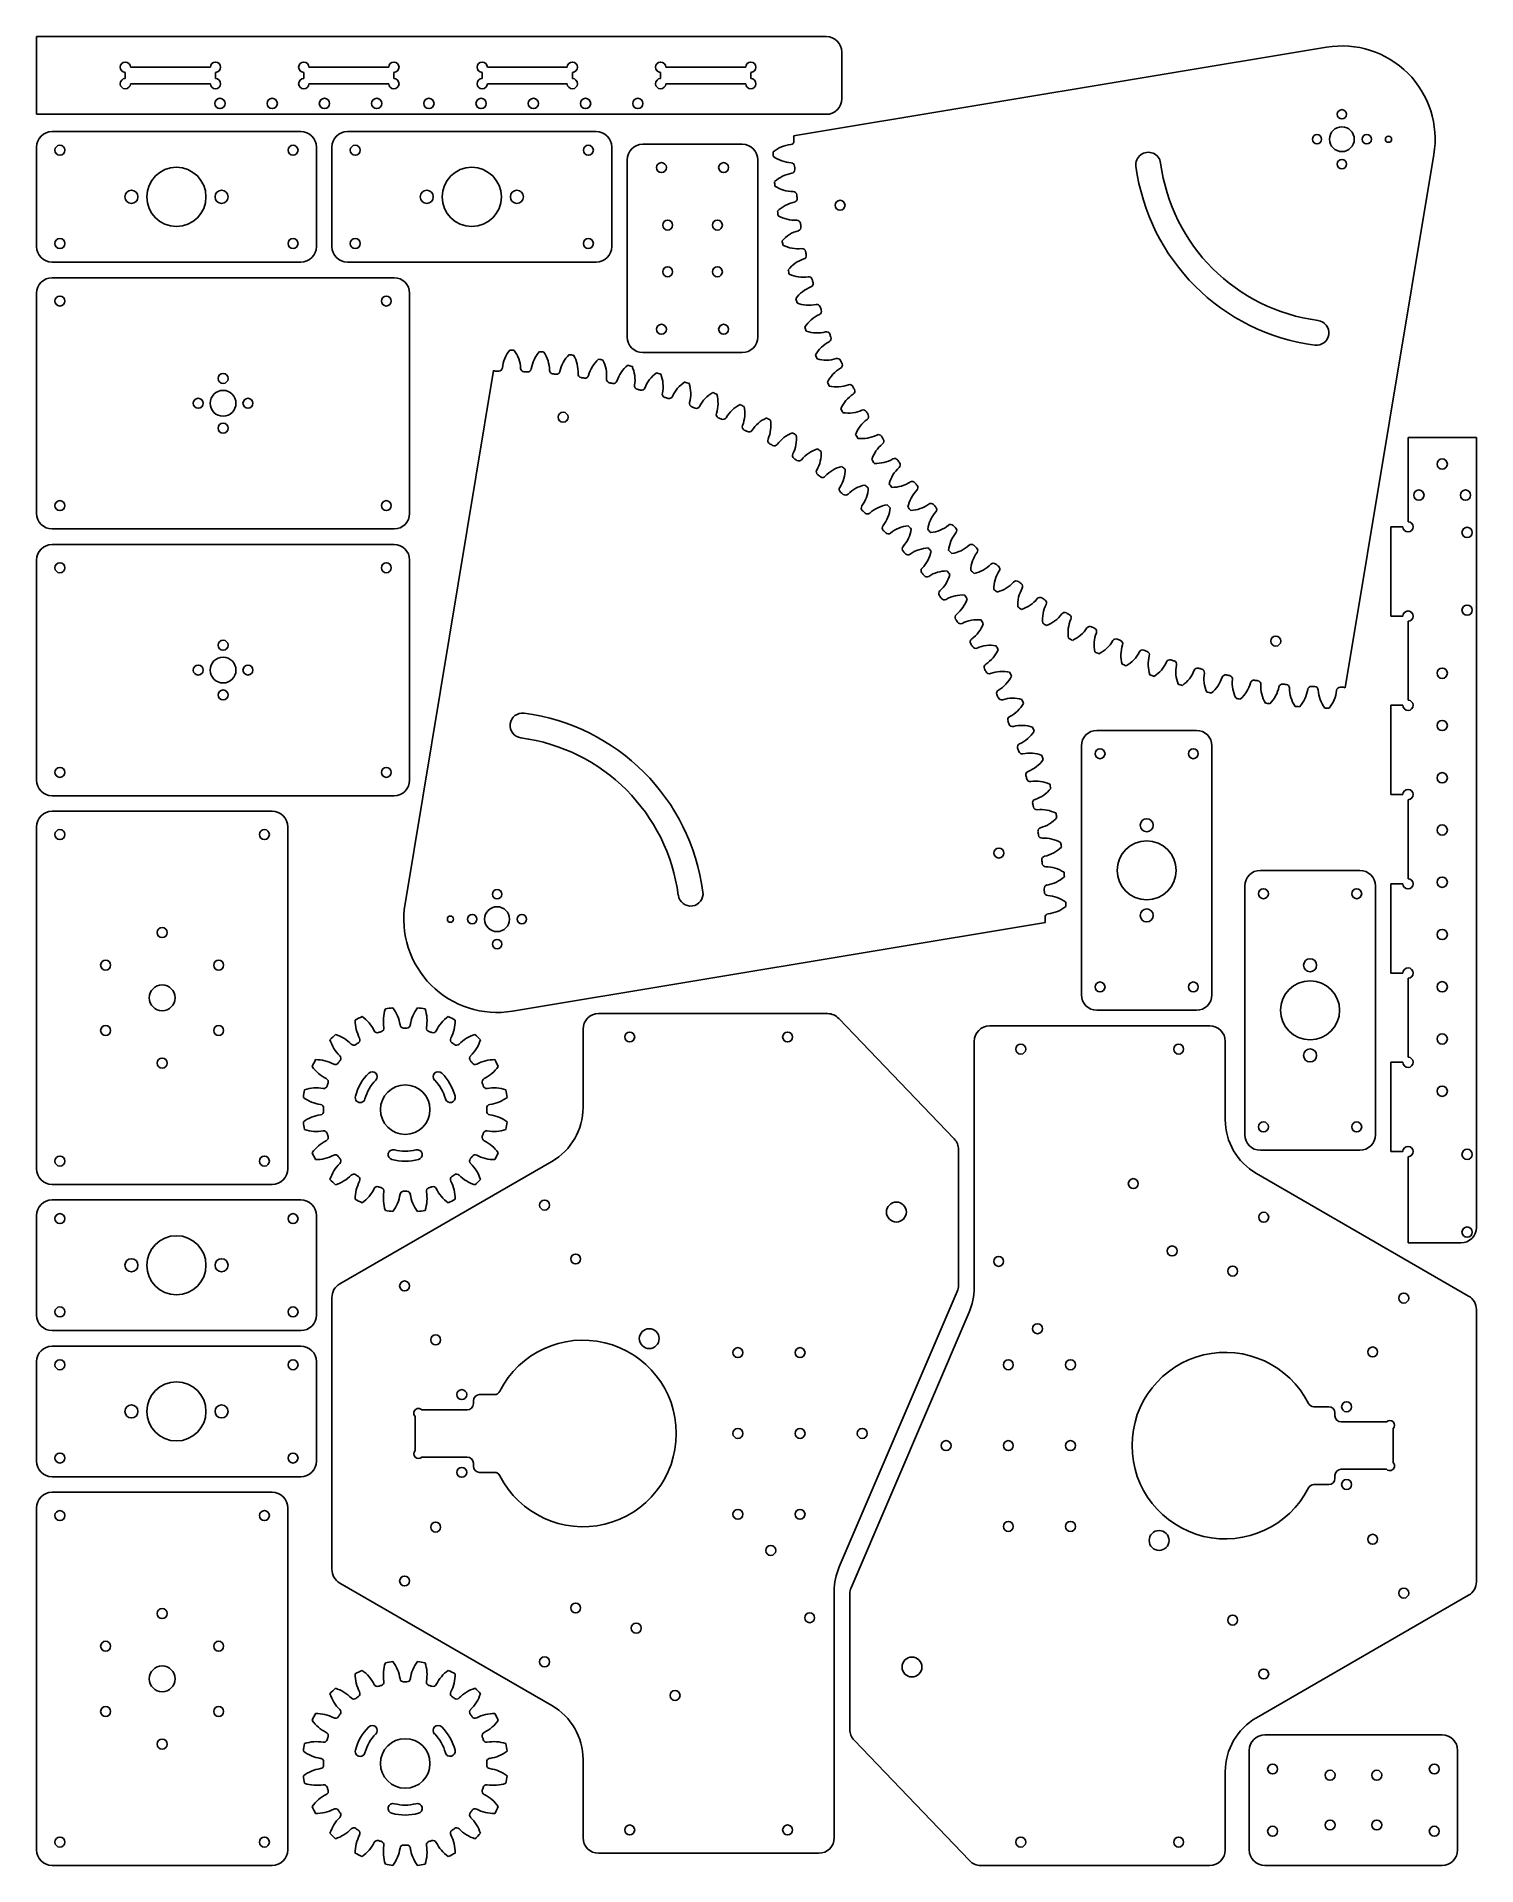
# Model space of a CAD drawing. Header units: millimetres. Extents: x 5 to 468, y 5 to 593.
import ezdxf

# ---------------------------------------------------------------- set-up
doc = ezdxf.new("R2010")
doc.units = ezdxf.units.MM

msp = doc.modelspace()

# ---------------------------------------------------------------- linework, layer by layer
at = {"color": 7}
for p, q in [((259, 593.12), (5, 593.12)), ((5, 593.12), (5, 568.12)), ((419.95, 589.71), (248.49, 561.22)), ((264, 573.12), (264, 588.12)), ((60.9, 583.27), (35.2, 583.27)), ((118.3, 583.27), (92.6, 583.27)), ((175.7, 583.27), (150, 583.27)), ((233.1, 583.27), (207.4, 583.27)), ((33.55, 581.62), (33.55, 579.62)), ((35.2, 577.97), (60.9, 577.97)), ((62.55, 579.62), (62.55, 581.62)), ((90.95, 581.62), (90.95, 579.62)), ((92.6, 577.97), (118.3, 577.97)), ((119.95, 579.62), (119.95, 581.62)), ((148.35, 581.62), (148.35, 579.62)), ((150, 577.97), (175.7, 577.97)), ((177.35, 579.62), (177.35, 581.62)), ((205.75, 581.62), (205.75, 579.62)), ((207.4, 577.97), (233.1, 577.97)), ((234.75, 579.62), (234.75, 581.62)), ((5, 568.12), (259, 568.12)), ((90, 562.58), (10, 562.58)), ((185, 562.58), (105, 562.58)), ((5, 557.58), (5, 525.58)), ((95, 525.58), (95, 557.58)), ((100, 557.58), (100, 525.58)), ((190, 525.58), (190, 557.58)), ((195, 553.49), (195, 496.49)), ((232, 558.49), (200, 558.49)), ((237, 496.49), (237, 553.49)), ((425.97, 383.74), (454.46, 555.2)), ((10, 520.58), (90, 520.58)), ((105, 520.58), (185, 520.58)), ((120, 515.58), (10, 515.58)), ((5, 510.58), (5, 439.79)), ((125, 439.79), (125, 510.58)), ((200, 491.49), (232, 491.49)), ((152.03, 485.69), (123.54, 314.22)), ((468.15, 464.17), (446.15, 464.17)), ((446.15, 464.17), (446.15, 437.12)), ((468.15, 210.17), (468.15, 464.17)), ((444.5, 435.47), (440.65, 435.47)), ((440.65, 435.47), (440.65, 406.77)), ((10, 434.79), (120, 434.79)), ((120, 429.79), (10, 429.79)), ((5, 424.79), (5, 354)), ((125, 354), (125, 424.79)), ((440.65, 406.77), (444.5, 406.77)), ((446.15, 405.12), (446.15, 379.72)), ((444.5, 378.07), (440.65, 378.07)), ((440.65, 378.07), (440.65, 349.37)), ((341.09, 365), (341.09, 285)), ((378.09, 370), (346.09, 370)), ((383.09, 285), (383.09, 365)), ((10, 349), (120, 349)), ((440.65, 349.37), (444.5, 349.37)), ((446.15, 347.72), (446.15, 322.32)), ((80.79, 344), (10, 344)), ((5, 339), (5, 229)), ((85.79, 229), (85.79, 339)), ((430.65, 324.99), (398.65, 324.99)), ((393.65, 319.99), (393.65, 239.99)), ((435.65, 239.99), (435.65, 319.99)), ((444.5, 320.67), (440.65, 320.67)), ((440.65, 320.67), (440.65, 291.97)), ((158.05, 279.71), (329.51, 308.2)), ((440.65, 291.97), (444.5, 291.97)), ((446.15, 290.32), (446.15, 264.92)), ((259.44, 278.91), (185.79, 278.91)), ((300.19, 238.64), (263.05, 277.37)), ((346.09, 280), (378.09, 280)), ((180.79, 273.91), (180.79, 248.74)), ((382.37, 275), (311.58, 275)), ((306.58, 270), (306.58, 190.75)), ((387.37, 244.83), (387.37, 270)), ((444.5, 263.27), (440.65, 263.27)), ((440.65, 263.27), (440.65, 234.57)), ((170.79, 231.42), (102.5, 191.99)), ((301.58, 191.58), (301.58, 235.18)), ((398.65, 234.99), (430.65, 234.99)), ((440.65, 234.57), (444.5, 234.57)), ((446.15, 232.92), (446.15, 205.17)), ((10, 224), (80.79, 224)), ((465.65, 188.09), (397.37, 227.51)), ((90, 219), (10, 219)), ((5, 214), (5, 182)), ((95, 182), (95, 214)), ((446.15, 205.17), (463.15, 205.17)), ((263.2, 101.04), (301.17, 189.61)), ((100, 187.66), (100, 100.15)), ((304.96, 182.87), (266.98, 94.3)), ((468.15, 96.24), (468.15, 183.76)), ((10, 177), (90, 177)), ((90, 172), (10, 172)), ((5, 167), (5, 135)), ((95, 135), (95, 167)), ((145.52, 154.41), (145.52, 153.51)), ((152.26, 156.41), (147.52, 156.41)), ((126.77, 149.38), (126.77, 138.43)), ((143.52, 151.51), (128.89, 151.51)), ((420.64, 152.5), (415.89, 152.5)), ((422.64, 149.6), (422.64, 150.5)), ((439.27, 147.6), (424.64, 147.6)), ((441.39, 134.52), (441.39, 145.48)), ((128.89, 136.31), (143.52, 136.31)), ((10, 130), (90, 130)), ((145.52, 134.31), (145.52, 133.41)), ((147.52, 131.41), (152.26, 131.41)), ((422.64, 129.5), (422.64, 130.4)), ((424.64, 132.4), (439.27, 132.4)), ((80.79, 125), (10, 125)), ((415.89, 127.5), (420.64, 127.5)), ((5, 120), (5, 10)), ((85.79, 10), (85.79, 120)), ((102.5, 95.82), (170.79, 56.39)), ((261.58, 13.91), (261.58, 93.16)), ((266.58, 92.33), (266.58, 48.72)), ((397.37, 52.49), (465.65, 91.91)), ((267.97, 45.26), (305.1, 6.54)), ((395.1, 42), (395.1, 10)), ((457.1, 47), (400.1, 47)), ((462.1, 10), (462.1, 42)), ((180.79, 39.07), (180.79, 13.91)), ((387.37, 10), (387.37, 35.17)), ((185.79, 8.91), (256.58, 8.91)), ((10, 5), (80.79, 5)), ((308.71, 5), (382.37, 5)), ((400.1, 5), (457.1, 5))]:
    msp.add_line(p, q, dxfattribs=at)
for centre, radius in [((64, 571.62), 1.65), ((80.8, 571.62), 1.65), ((97.6, 571.62), 1.65), ((114.4, 571.62), 1.65), ((131.2, 571.62), 1.65), ((148, 571.62), 1.65), ((164.8, 571.62), 1.65), ((181.6, 571.62), 1.65), ((198.4, 571.62), 1.65), ((424.87, 568.12), 1.5), ((416.87, 560.12), 1.5), ((424.87, 560.12), 4), ((432.87, 560.12), 1.5), ((439.87, 560.12), 1), ((12.5, 556.58), 1.6), ((87.5, 556.58), 1.6), ((107.5, 556.58), 1.6), ((182.5, 556.58), 1.6), ((424.87, 552.12), 1.5), ((50, 541.58), 9.5), ((145, 541.58), 9.5), ((206, 550.99), 1.6), ((226, 550.99), 1.6), ((35.5, 541.58), 2.1), ((64.5, 541.58), 2.1), ((130.5, 541.58), 2.1), ((159.5, 541.58), 2.1), ((263.46, 538.87), 1.6), ((208, 532.49), 1.6), ((224, 532.49), 1.6), ((12.5, 526.58), 1.6), ((87.5, 526.58), 1.6), ((107.5, 526.58), 1.6), ((182.5, 526.58), 1.6), ((208, 517.49), 1.6), ((224, 517.49), 1.6), ((12.5, 508.08), 1.6), ((117.5, 508.08), 1.6), ((206, 498.99), 1.6), ((226, 498.99), 1.6), ((65, 483.19), 1.6), ((57, 475.19), 1.6), ((65, 475.19), 4.15), ((73, 475.19), 1.6), ((174.38, 470.72), 1.6), ((65, 467.19), 1.6), ((457.15, 455.67), 1.65), ((449.65, 445.67), 1.65), ((464.65, 445.67), 1.65), ((12.5, 442.29), 1.6), ((117.5, 442.29), 1.6), ((465.15, 433.67), 1.65), ((12.5, 422.29), 1.6), ((117.5, 422.29), 1.6), ((465.15, 408.67), 1.65), ((403.62, 398.71), 1.6), ((65, 397.4), 1.6), ((57, 389.4), 1.6), ((65, 389.4), 4.15), ((73, 389.4), 1.6), ((457.15, 388.37), 1.65), ((65, 381.4), 1.6), ((457.15, 371.57), 1.65), ((347.09, 362.5), 1.6), ((377.09, 362.5), 1.6), ((12.5, 356.5), 1.6), ((117.5, 356.5), 1.6), ((457.15, 354.77), 1.65), ((362.09, 339.5), 2.1), ((12.5, 336.5), 1.6), ((78.29, 336.5), 1.6), ((457.15, 337.97), 1.65), ((314.54, 330.56), 1.6), ((362.09, 325), 9.5), ((153.13, 317.3), 1.5), ((399.65, 317.49), 1.6), ((429.65, 317.49), 1.6), ((457.15, 321.17), 1.65), ((153.13, 309.3), 4), ((362.09, 310.5), 2.1), ((45.4, 305), 1.6), ((138.13, 309.3), 1), ((145.13, 309.3), 1.5), ((161.13, 309.3), 1.5), ((457.15, 304.37), 1.65), ((153.13, 301.3), 1.5), ((27.21, 294.5), 1.6), ((63.58, 294.5), 1.6), ((414.65, 294.49), 2.1), ((347.09, 287.5), 1.6), ((377.09, 287.5), 1.6), ((414.65, 279.99), 9.5), ((457.15, 287.57), 1.65), ((45.4, 284), 4.15), ((27.21, 273.5), 1.6), ((63.58, 273.5), 1.6), ((195.79, 271.41), 1.6), ((246.58, 271.41), 1.6), ((457.15, 270.77), 1.65), ((321.58, 267.5), 1.6), ((372.37, 267.5), 1.6), ((414.65, 265.49), 2.1), ((45.4, 263), 1.6), ((123.58, 248.04), 7.97), ((457.15, 253.97), 1.65), ((399.65, 242.49), 1.6), ((429.65, 242.49), 1.6), ((465.15, 233.67), 1.65), ((12.5, 231.5), 1.6), ((78.29, 231.5), 1.6), ((357.78, 224.25), 1.6), ((168.41, 217.34), 1.6), ((281.58, 215.11), 3.2), ((12.5, 213), 1.6), ((87.5, 213), 1.6), ((399.74, 213.44), 1.6), ((50, 198), 9.5), ((465.15, 208.67), 1.65), ((35.5, 198), 2.1), ((64.5, 198), 2.1), ((178.41, 200.02), 1.6), ((314.47, 199.25), 1.6), ((370.28, 202.6), 1.6), ((389.74, 196.12), 1.6), ((123.38, 191.34), 1.6), ((444.78, 187.44), 1.6), ((12.5, 183), 1.6), ((87.5, 183), 1.6), ((202.08, 174.41), 3.2), ((326.97, 177.6), 1.6), ((133.38, 174.02), 1.6), ((230.58, 169.91), 1.6), ((250.58, 169.91), 1.6), ((434.78, 170.12), 1.6), ((12.5, 166), 1.6), ((87.5, 166), 1.6), ((317.58, 166), 1.6), ((337.58, 166), 1.6), ((50, 151), 9.5), ((35.5, 151), 2.1), ((64.5, 151), 2.1), ((141.77, 156.41), 1.6), ((426.39, 152.5), 1.6), ((230.58, 143.91), 1.6), ((250.58, 143.91), 1.6), ((270.58, 143.91), 1.6), ((297.58, 140), 1.6), ((317.58, 140), 1.6), ((337.58, 140), 1.6), ((12.5, 136), 1.6), ((87.5, 136), 1.6), ((141.77, 131.41), 1.6), ((426.39, 127.5), 1.6), ((12.5, 117.5), 1.6), ((78.29, 117.5), 1.6), ((230.58, 117.91), 1.6), ((250.58, 117.91), 1.6), ((133.38, 113.79), 1.6), ((317.58, 114), 1.6), ((337.58, 114), 1.6), ((366.08, 109.5), 3.2), ((241.18, 106.3), 1.6), ((434.78, 109.88), 1.6), ((123.38, 96.47), 1.6), ((444.78, 92.56), 1.6), ((178.41, 87.79), 1.6), ((45.4, 86), 1.6), ((197.88, 81.3), 1.6), ((253.68, 84.65), 1.6), ((389.74, 83.88), 1.6), ((27.21, 75.5), 1.6), ((63.58, 75.5), 1.6), ((168.41, 70.47), 1.6), ((286.58, 68.8), 3.2), ((45.4, 65), 4.15), ((399.74, 66.56), 1.6), ((210.38, 59.65), 1.6), ((27.21, 54.5), 1.6), ((63.58, 54.5), 1.6), ((45.4, 44), 1.6), ((123.58, 37.79), 7.97), ((402.6, 36), 1.6), ((421.1, 34), 1.6), ((436.1, 34), 1.6), ((454.6, 36), 1.6), ((195.79, 16.41), 1.6), ((246.58, 16.41), 1.6), ((421.1, 18), 1.6), ((436.1, 18), 1.6), ((12.5, 12.5), 1.6), ((78.29, 12.5), 1.6), ((321.58, 12.5), 1.6), ((372.37, 12.5), 1.6), ((402.6, 16), 1.6), ((454.6, 16), 1.6)]:
    msp.add_circle(centre, radius, dxfattribs=at)
for centre, radius, start, end in [((259, 588.12), 5, 0, 90), ((424.87, 560.12), 30, 350.56466, 99.43534), ((33.55, 583.27), 1.65, 360, 270), ((62.55, 583.27), 1.65, 270, 180), ((90.95, 583.27), 1.65, 360, 270), ((119.95, 583.27), 1.65, 270, 180), ((148.35, 583.27), 1.65, 360, 270), ((177.35, 583.27), 1.65, 270, 180), ((205.75, 583.27), 1.65, 360, 270), ((234.75, 583.27), 1.65, 270, 180), ((33.55, 577.97), 1.65, 90, 0), ((62.55, 577.97), 1.65, 180, 90), ((90.95, 577.97), 1.65, 90, 0), ((119.95, 577.97), 1.65, 180, 90), ((148.35, 577.97), 1.65, 90, 0), ((177.35, 577.97), 1.65, 180, 90), ((205.75, 577.97), 1.65, 90, 0), ((234.75, 577.97), 1.65, 180, 90), ((259, 573.12), 5, 270, 0), ((10, 557.58), 5, 90, 180), ((90, 557.58), 5, 0, 90), ((105, 557.58), 5, 90, 180), ((185, 557.58), 5, 0, 90), ((247.48, 559.55), 1.14, 276.03555, 0.18392), ((247.48, 560.69), 1.14, 359.81608, 27.74262), ((424.87, 560.12), 176.25, 179.81608, 180.18392), ((200, 553.49), 5, 90, 180), ((232, 553.49), 5, 0, 90), ((248.73, 547.76), 10.72, 96.03555, 129.4655), ((424.87, 560.12), 183, 181.27976, 181.72024), ((248.32, 563.24), 10.72, 233.5345, 266.96445), ((362.6, 551.92), 4, 7.49999, 187.50001), ((249.61, 538.56), 10.72, 99.03555, 132.4655), ((247.69, 551.4), 1.14, 2.81608, 86.96445), ((247.75, 550.27), 1.14, 279.03555, 3.18392), ((424.87, 560.12), 176.25, 182.81608, 183.18392), ((424.87, 560.12), 66.8, 187.5, 262.5), ((424.87, 560.12), 58.8, 187.5, 262.5), ((424.87, 560.12), 183, 184.27976, 184.72024), ((248.4, 554), 10.72, 236.5345, 269.96445), ((248.39, 542.14), 1.14, 5.81608, 89.96445), ((248.51, 541.01), 1.14, 282.03555, 6.18392), ((424.87, 560.12), 176.25, 185.81608, 186.18392), ((250.98, 529.41), 10.72, 102.03555, 135.4655), ((424.87, 560.12), 183, 187.27976, 187.72024), ((248.96, 544.77), 10.72, 239.5345, 272.96445), ((252.83, 520.35), 10.72, 105.03555, 138.4655), ((249.57, 532.93), 1.14, 8.81608, 92.96445), ((249.75, 531.81), 1.14, 285.03555, 9.18392), ((424.87, 560.12), 176.25, 188.81608, 189.18392), ((10, 525.58), 5, 180, 270), ((90, 525.58), 5, 270, 0), ((105, 525.58), 5, 180, 270), ((185, 525.58), 5, 270, 0), ((424.87, 560.12), 183, 190.27976, 190.72024), ((250, 535.59), 10.72, 242.5345, 275.96445), ((251.24, 523.79), 1.14, 11.81608, 95.96445), ((424.87, 560.12), 176.25, 191.81608, 192.18392), ((255.14, 511.41), 10.72, 108.03555, 141.4655), ((424.87, 560.12), 183, 193.27976, 193.72024), ((251.47, 522.68), 1.14, 288.03555, 12.18392), ((10, 510.58), 5, 90, 180), ((120, 510.58), 5, 0, 90), ((251.53, 526.47), 10.72, 245.5345, 278.96445), ((257.93, 502.59), 10.72, 111.03555, 144.4655), ((253.38, 514.76), 1.14, 14.81608, 98.96445), ((253.67, 513.66), 1.14, 291.03555, 15.18392), ((424.87, 560.12), 176.25, 194.81608, 195.18392), ((424.87, 560.12), 183, 196.27976, 196.72024), ((253.53, 517.44), 10.72, 248.5345, 281.96445), ((255.99, 505.84), 1.14, 17.81608, 101.96445), ((424.87, 560.12), 176.25, 197.81608, 198.18392), ((261.17, 493.93), 10.72, 114.03555, 147.4655), ((256.34, 504.76), 1.14, 294.03555, 18.18392), ((416.67, 497.85), 4, 262.5, 82.5), ((200, 496.49), 5, 180, 270), ((232, 496.49), 5, 270, 0), ((424.87, 560.12), 183, 199.27976, 199.72024), ((256, 508.53), 10.72, 251.5345, 284.96445), ((264.85, 485.45), 10.72, 117.03555, 150.4655), ((259.06, 497.08), 1.14, 20.81608, 104.96445), ((259.47, 496.02), 1.14, 297.03555, 21.18392), ((424.87, 560.12), 176.25, 200.81608, 201.18392), ((165.49, 485.45), 10.72, 140.5345, 173.96445), ((153.13, 309.3), 183, 88.27976, 88.72024), ((150.01, 485.85), 10.72, 3.03555, 36.4655), ((174.7, 484.56), 10.72, 137.5345, 170.96445), ((153.13, 309.3), 183, 85.27976, 85.72024), ((159.25, 485.77), 10.72, 0.03555, 33.4655), ((183.84, 483.19), 10.72, 134.5345, 167.96445), ((153.13, 309.3), 183, 82.27976, 82.72024), ((168.48, 485.21), 10.72, 357.03555, 30.4655), ((192.9, 481.34), 10.72, 131.5345, 164.96445), ((153.13, 309.3), 183, 79.27976, 79.72024), ((177.66, 484.17), 10.72, 354.03555, 27.4655), ((424.87, 560.12), 183, 202.27976, 202.72024), ((258.93, 499.77), 10.72, 254.5345, 287.96445), ((262.58, 488.49), 1.14, 23.81608, 107.96445), ((424.87, 560.12), 176.25, 203.81608, 204.18392), ((152.56, 486.69), 1.14, 242.25738, 270.18392), ((153.13, 309.3), 176.25, 89.81608, 90.18392), ((153.7, 486.69), 1.14, 269.81608, 353.96445), ((161.85, 486.48), 1.14, 183.03555, 267.18392), ((153.13, 309.3), 176.25, 86.81608, 87.18392), ((162.99, 486.42), 1.14, 266.81608, 350.96445), ((171.11, 485.78), 1.14, 180.03555, 264.18392), ((153.13, 309.3), 176.25, 83.81608, 84.18392), ((172.24, 485.66), 1.14, 263.81608, 347.96445), ((180.32, 484.6), 1.14, 177.03555, 261.18392), ((153.13, 309.3), 176.25, 80.81608, 81.18392), ((181.45, 484.42), 1.14, 260.81608, 344.96445), ((189.46, 482.94), 1.14, 174.03555, 258.18392), ((190.57, 482.7), 1.14, 257.81608, 341.96445), ((201.85, 479.03), 10.72, 128.5345, 161.96445), ((153.13, 309.3), 183, 76.27976, 76.72024), ((186.78, 482.64), 10.72, 351.03555, 24.4655), ((210.66, 476.25), 10.72, 125.5345, 158.96445), ((153.13, 309.3), 183, 73.27976, 73.72024), ((195.81, 480.65), 10.72, 348.03555, 21.4655), ((268.98, 477.18), 10.72, 120.03555, 153.4655), ((263.05, 487.45), 1.14, 300.03555, 24.18392), ((153.13, 309.3), 176.25, 77.81608, 78.18392), ((198.5, 480.8), 1.14, 171.03555, 255.18392), ((153.13, 309.3), 176.25, 74.81608, 75.18392), ((199.6, 480.5), 1.14, 254.81608, 338.96445), ((207.41, 478.19), 1.14, 168.03555, 252.18392), ((153.13, 309.3), 176.25, 71.81608, 72.18392), ((208.49, 477.84), 1.14, 251.81608, 335.96445), ((219.32, 473.01), 10.72, 122.5345, 155.96445), ((153.13, 309.3), 183, 70.27976, 70.72024), ((204.72, 478.18), 10.72, 345.03555, 18.4655), ((227.8, 469.32), 10.72, 119.5345, 152.96445), ((153.13, 309.3), 183, 67.27976, 67.72024), ((213.48, 475.25), 10.72, 342.03555, 15.4655), ((424.87, 560.12), 183, 205.27976, 205.72024), ((262.31, 491.16), 10.72, 257.5345, 290.96445), ((273.54, 469.14), 10.72, 123.03555, 156.4655), ((266.55, 480.09), 1.14, 26.81608, 110.96445), ((424.87, 560.12), 176.25, 206.81608, 207.18392), ((267.07, 479.08), 1.14, 303.03555, 27.18392), ((216.17, 475.12), 1.14, 165.03555, 249.18392), ((153.13, 309.3), 176.25, 68.81608, 69.18392), ((217.24, 474.71), 1.14, 248.81608, 332.96445), ((224.76, 471.59), 1.14, 162.03555, 246.18392), ((153.13, 309.3), 176.25, 65.81608, 66.18392), ((225.8, 471.13), 1.14, 245.81608, 329.96445), ((236.07, 465.19), 10.72, 116.5345, 149.96445), ((153.13, 309.3), 183, 64.27976, 64.72024), ((222.09, 471.86), 10.72, 339.03555, 12.4655), ((424.87, 560.12), 183, 208.27976, 208.72024), ((266.14, 482.75), 10.72, 260.5345, 293.96445), ((270.96, 471.92), 1.14, 29.81608, 113.96445), ((424.87, 560.12), 176.25, 209.81608, 210.18392), ((271.53, 470.93), 1.14, 306.03555, 30.18392), ((233.16, 467.62), 1.14, 159.03555, 243.18392), ((153.13, 309.3), 176.25, 62.81608, 63.18392), ((234.17, 467.1), 1.14, 242.81608, 326.96445), ((244.11, 460.64), 10.72, 113.5345, 146.96445), ((153.13, 309.3), 183, 61.27976, 61.72024), ((230.5, 468.03), 10.72, 336.03555, 9.4655), ((251.91, 455.67), 10.72, 110.5345, 143.96445), ((153.13, 309.3), 183, 58.27976, 58.72024), ((238.7, 463.76), 10.72, 333.03555, 6.4655), ((278.5, 461.34), 10.72, 126.03555, 159.4655), ((424.87, 560.12), 183, 211.27976, 211.72024), ((270.41, 474.55), 10.72, 263.5345, 296.96445), ((275.79, 463.98), 1.14, 32.81608, 116.96445), ((241.33, 463.21), 1.14, 156.03555, 240.18392), ((153.13, 309.3), 176.25, 59.81608, 60.18392), ((242.32, 462.64), 1.14, 239.81608, 323.96445), ((249.27, 458.39), 1.14, 153.03555, 237.18392), ((259.43, 450.3), 10.72, 107.5345, 140.96445), ((246.67, 459.07), 10.72, 330.03555, 3.4655), ((153.13, 309.3), 183, 55.27976, 55.72024), ((283.87, 453.82), 10.72, 129.03555, 162.4655), ((424.87, 560.12), 176.25, 212.81608, 213.18392), ((276.41, 463.03), 1.14, 309.03555, 33.18392), ((153.13, 309.3), 176.25, 56.81608, 57.18392), ((250.22, 457.77), 1.14, 236.81608, 320.96445), ((256.94, 453.15), 1.14, 150.03555, 234.18392), ((266.67, 444.54), 10.72, 104.5345, 137.96445), ((254.38, 453.97), 10.72, 327.03555, 0.4655), ((153.13, 309.3), 183, 52.27976, 52.72024), ((424.87, 560.12), 183, 214.27976, 214.72024), ((275.1, 466.58), 10.72, 266.5345, 299.96445), ((289.63, 446.58), 10.72, 132.03555, 165.4655), ((281.02, 456.31), 1.14, 35.81608, 119.96445), ((424.87, 560.12), 176.25, 215.81608, 216.18392), ((281.69, 455.39), 1.14, 312.03555, 36.18392), ((153.13, 309.3), 176.25, 53.81608, 54.18392), ((257.86, 452.48), 1.14, 233.81608, 317.96445), ((264.33, 447.52), 1.14, 147.03555, 231.18392), ((273.59, 438.41), 10.72, 101.5345, 134.96445), ((261.81, 448.48), 10.72, 324.03555, 357.4655), ((153.13, 309.3), 183, 49.27976, 49.72024), ((424.87, 560.12), 183, 217.27976, 217.72024), ((280.2, 458.87), 10.72, 269.5345, 302.96445), ((295.76, 439.66), 10.72, 135.03555, 168.4655), ((286.65, 448.93), 1.14, 38.81608, 122.96445), ((424.87, 560.12), 176.25, 218.81608, 219.18392), ((287.37, 448.04), 1.14, 315.03555, 39.18392), ((153.13, 309.3), 176.25, 50.81608, 51.18392), ((265.21, 446.8), 1.14, 230.81608, 314.96445), ((271.41, 441.51), 1.14, 144.03555, 228.18392), ((280.18, 431.93), 10.72, 98.5345, 131.96445), ((268.94, 442.6), 10.72, 321.03555, 354.4655), ((153.13, 309.3), 183, 46.27976, 46.72024), ((424.87, 560.12), 183, 220.27976, 220.72024), ((285.7, 451.44), 10.72, 272.5345, 305.96445), ((292.66, 441.84), 1.14, 41.81608, 125.96445), ((424.87, 560.12), 176.25, 221.81608, 222.18392), ((293.42, 441), 1.14, 318.03555, 42.18392), ((10, 439.79), 5, 180, 270), ((120, 439.79), 5, 270, 0), ((153.13, 309.3), 176.25, 47.81608, 48.18392), ((272.25, 440.75), 1.14, 227.81608, 311.96445), ((278.16, 435.14), 1.14, 141.03555, 225.18392), ((286.43, 425.12), 10.72, 95.5345, 128.96445), ((153.13, 309.3), 183, 43.27976, 43.72024), ((302.24, 433.07), 10.72, 138.03555, 171.4655), ((291.58, 444.31), 10.72, 275.5345, 308.96445), ((299.03, 435.09), 1.14, 44.81608, 128.96445), ((424.87, 560.12), 176.25, 224.81608, 225.18392), ((446.15, 435.47), 1.65, 180, 90), ((10, 424.79), 5, 90, 180), ((120, 424.79), 5, 0, 90), ((153.13, 309.3), 176.25, 44.81608, 45.18392), ((278.97, 434.34), 1.14, 224.81608, 308.96445), ((275.76, 436.35), 10.72, 318.03555, 351.4655), ((424.87, 560.12), 183, 223.27976, 223.72024), ((309.06, 426.83), 10.72, 141.03555, 174.4655), ((297.82, 437.49), 10.72, 278.5345, 311.96445), ((299.84, 434.28), 1.14, 321.03555, 45.18392), ((305.75, 428.67), 1.14, 47.81608, 131.96445), ((424.87, 560.12), 176.25, 227.81608, 228.18392), ((284.58, 428.42), 1.14, 138.03555, 222.18392), ((153.13, 309.3), 176.25, 41.81608, 42.18392), ((285.34, 427.58), 1.14, 221.81608, 305.96445), ((292.3, 417.98), 10.72, 92.5345, 125.96445), ((282.24, 429.76), 10.72, 315.03555, 348.4655), ((153.13, 309.3), 183, 40.27976, 40.72024), ((424.87, 560.12), 183, 226.27976, 226.72024), ((316.19, 420.95), 10.72, 144.03555, 177.4655), ((306.59, 427.91), 1.14, 324.03555, 48.18392), ((312.79, 422.62), 1.14, 50.81608, 134.96445), ((424.87, 560.12), 176.25, 230.81608, 231.18392), ((290.63, 421.38), 1.14, 135.03555, 219.18392), ((153.13, 309.3), 176.25, 38.81608, 39.18392), ((291.35, 420.5), 1.14, 218.81608, 302.96445), ((297.8, 410.55), 10.72, 89.5345, 122.96445), ((288.37, 422.84), 10.72, 312.03555, 345.4655), ((153.13, 309.3), 183, 37.27976, 37.72024), ((424.87, 560.12), 183, 229.27976, 229.72024), ((304.41, 431.01), 10.72, 281.5345, 314.96445), ((323.62, 415.45), 10.72, 147.03555, 180.4655), ((311.33, 424.88), 10.72, 284.5345, 317.96445), ((313.68, 421.9), 1.14, 327.03555, 51.18392), ((320.14, 416.94), 1.14, 53.81608, 137.96445), ((424.87, 560.12), 176.25, 233.81608, 234.18392), ((296.31, 414.03), 1.14, 132.03555, 216.18392), ((153.13, 309.3), 176.25, 35.81608, 36.18392), ((296.98, 413.11), 1.14, 215.81608, 299.96445), ((302.9, 402.84), 10.72, 86.5345, 119.96445), ((294.13, 415.61), 10.72, 309.03555, 342.4655), ((153.13, 309.3), 183, 34.27976, 34.72024), ((424.87, 560.12), 183, 232.27976, 232.72024), ((331.33, 410.35), 10.72, 150.03555, 183.4655), ((321.06, 416.27), 1.14, 330.03555, 54.18392), ((318.57, 419.13), 10.72, 287.5345, 320.96445), ((327.78, 411.66), 1.14, 56.81608, 140.96445), ((424.87, 560.12), 176.25, 236.81608, 237.18392), ((328.73, 411.04), 1.14, 333.03555, 57.18392), ((301.59, 406.4), 1.14, 129.03555, 213.18392), ((424.87, 560.12), 183, 235.27976, 235.72024), ((339.3, 405.66), 10.72, 153.03555, 186.4655), ((326.09, 413.75), 10.72, 290.5345, 323.96445), ((335.68, 406.78), 1.14, 59.81608, 143.96445), ((424.87, 560.12), 176.25, 239.81608, 240.18392), ((336.67, 406.21), 1.14, 336.03555, 60.18392), ((446.15, 406.77), 1.65, 270, 180), ((153.13, 309.3), 176.25, 32.81608, 33.18392), ((302.21, 405.44), 1.14, 212.81608, 296.96445), ((307.59, 394.87), 10.72, 83.5345, 116.96445), ((299.5, 408.08), 10.72, 306.03555, 339.4655), ((153.13, 309.3), 183, 31.27976, 31.72024), ((424.87, 560.12), 183, 238.27976, 238.72024), ((347.5, 401.39), 10.72, 156.03555, 189.4655), ((333.89, 408.79), 10.72, 293.5345, 326.96445), ((343.83, 402.32), 1.14, 62.81608, 146.96445), ((424.87, 560.12), 176.25, 242.81608, 243.18392), ((355.91, 397.56), 10.72, 159.03555, 192.4655), ((344.84, 401.8), 1.14, 339.03555, 63.18392), ((306.47, 398.49), 1.14, 126.03555, 210.18392), ((153.13, 309.3), 176.25, 29.81608, 30.18392), ((307.04, 397.51), 1.14, 209.81608, 293.96445), ((311.86, 386.67), 10.72, 80.5345, 113.96445), ((304.47, 400.29), 10.72, 303.03555, 336.4655), ((153.13, 309.3), 183, 28.27976, 28.72024), ((424.87, 560.12), 183, 241.27976, 241.72024), ((424.87, 560.12), 183, 244.27976, 244.72024), ((341.93, 404.23), 10.72, 296.5345, 329.96445), ((352.2, 398.3), 1.14, 65.81608, 149.96445), ((424.87, 560.12), 176.25, 245.81608, 246.18392), ((353.24, 397.83), 1.14, 342.03555, 66.18392), ((364.52, 394.18), 10.72, 162.03555, 195.4655), ((350.2, 400.1), 10.72, 299.5345, 332.96445), ((360.77, 394.72), 1.14, 68.81608, 152.96445), ((424.87, 560.12), 176.25, 248.81608, 249.18392), ((361.83, 394.31), 1.14, 345.03555, 69.18392), ((310.93, 390.35), 1.14, 123.03555, 207.18392), ((153.13, 309.3), 176.25, 26.81608, 27.18392), ((311.45, 389.33), 1.14, 206.81608, 290.96445), ((315.69, 378.26), 10.72, 77.5345, 110.96445), ((153.13, 309.3), 183, 25.27976, 25.72024), ((424.87, 560.12), 183, 247.27976, 247.72024), ((373.28, 391.25), 10.72, 165.03555, 198.4655), ((358.68, 396.42), 10.72, 302.5345, 335.96445), ((369.51, 391.59), 1.14, 71.81608, 155.96445), ((424.87, 560.12), 176.25, 251.81608, 252.18392), ((370.59, 391.24), 1.14, 348.03555, 72.18392), ((382.19, 388.78), 10.72, 168.03555, 201.4655), ((367.34, 393.18), 10.72, 305.5345, 338.96445), ((378.41, 388.92), 1.14, 74.81608, 158.96445), ((424.87, 560.12), 176.25, 254.81608, 255.18392), ((379.51, 388.63), 1.14, 351.03555, 75.18392), ((391.22, 386.78), 10.72, 171.03555, 204.4655), ((314.95, 381.98), 1.14, 120.03555, 204.18392), ((309.02, 392.24), 10.72, 300.03555, 333.4655), ((424.87, 560.12), 183, 250.27976, 250.72024), ((424.87, 560.12), 183, 253.27976, 253.72024), ((424.87, 560.12), 183, 256.27976, 256.72024), ((376.16, 390.39), 10.72, 308.5345, 341.96445), ((387.43, 386.72), 1.14, 77.81608, 161.96445), ((424.87, 560.12), 176.25, 257.81608, 258.18392), ((388.54, 386.49), 1.14, 354.03555, 78.18392), ((400.34, 385.26), 10.72, 174.03555, 207.4655), ((385.1, 388.08), 10.72, 311.5345, 344.96445), ((396.56, 385), 1.14, 80.81608, 164.96445), ((424.87, 560.12), 176.25, 260.81608, 261.18392), ((397.68, 384.82), 1.14, 357.03555, 81.18392), ((409.52, 384.21), 10.72, 177.03555, 210.4655), ((394.16, 386.23), 10.72, 314.5345, 347.96445), ((405.76, 383.76), 1.14, 83.81608, 167.96445), ((424.87, 560.12), 176.25, 263.81608, 264.18392), ((406.89, 383.64), 1.14, 0.03555, 84.18392), ((418.75, 383.65), 10.72, 180.03555, 213.4655), ((403.31, 384.86), 10.72, 317.5345, 350.96445), ((415.02, 383), 1.14, 86.81608, 170.96445), ((424.87, 560.12), 176.25, 266.81608, 267.18392), ((416.15, 382.94), 1.14, 3.03555, 87.18392), ((427.99, 383.57), 10.72, 183.03555, 216.4655), ((412.51, 383.98), 10.72, 320.5345, 353.96445), ((424.3, 382.73), 1.14, 89.81608, 173.96445), ((424.87, 560.12), 176.25, 269.81608, 270.18392), ((425.44, 382.73), 1.14, 62.25738, 90.18392), ((153.13, 309.3), 176.25, 23.81608, 24.18392), ((315.42, 380.94), 1.14, 203.81608, 287.96445), ((319.08, 369.66), 10.72, 74.5345, 107.96445), ((313.15, 383.97), 10.72, 297.03555, 330.4655), ((153.13, 309.3), 183, 22.27976, 22.72024), ((424.87, 560.12), 183, 259.27976, 259.72024), ((424.87, 560.12), 183, 262.27976, 262.72024), ((424.87, 560.12), 183, 265.27976, 265.72024), ((424.87, 560.12), 183, 268.27976, 268.72024), ((446.15, 378.07), 1.65, 180, 90), ((161.33, 371.57), 4, 82.5, 262.5), ((153.13, 309.3), 66.8, 7.5, 82.5), ((318.54, 373.41), 1.14, 117.03555, 201.18392), ((153.13, 309.3), 176.25, 20.81608, 21.18392), ((318.94, 372.34), 1.14, 200.81608, 284.96445), ((322.01, 360.89), 10.72, 71.5345, 104.96445), ((153.13, 309.3), 183, 19.27976, 19.72024), ((153.13, 309.3), 58.8, 7.5, 82.5), ((321.66, 364.66), 1.14, 114.03555, 198.18392), ((316.84, 375.49), 10.72, 294.03555, 327.4655), ((346.09, 365), 5, 90, 180), ((378.09, 365), 5, 0, 90), ((153.13, 309.3), 176.25, 17.81608, 18.18392), ((322.02, 363.58), 1.14, 197.81608, 281.96445), ((324.47, 351.98), 10.72, 68.5345, 101.96445), ((320.07, 366.83), 10.72, 291.03555, 324.4655), ((153.13, 309.3), 183, 16.27976, 16.72024), ((10, 354), 5, 180, 270), ((120, 354), 5, 270, 0), ((324.33, 355.77), 1.14, 111.03555, 195.18392), ((153.13, 309.3), 176.25, 14.81608, 15.18392), ((324.63, 354.67), 1.14, 194.81608, 278.96445), ((326.47, 342.95), 10.72, 65.5345, 98.96445), ((326.53, 346.74), 1.14, 108.03555, 192.18392), ((322.86, 358.02), 10.72, 288.03555, 321.4655), ((153.13, 309.3), 183, 13.27976, 13.72024), ((446.15, 349.37), 1.65, 270, 180), ((10, 339), 5, 90, 180), ((80.79, 339), 5, 0, 90), ((153.13, 309.3), 176.25, 11.81608, 12.18392), ((326.76, 345.63), 1.14, 191.81608, 275.96445), ((328, 333.84), 10.72, 62.5345, 95.96445), ((325.17, 349.07), 10.72, 285.03555, 318.4655), ((153.13, 309.3), 183, 10.27976, 10.72024), ((328.25, 337.62), 1.14, 105.03555, 189.18392), ((153.13, 309.3), 176.25, 8.81608, 9.18392), ((328.43, 336.49), 1.14, 188.81608, 272.96445), ((329.04, 324.65), 10.72, 59.5345, 92.96445), ((329.49, 328.41), 1.14, 102.03555, 186.18392), ((327.02, 340.01), 10.72, 282.03555, 315.4655), ((153.13, 309.3), 183, 7.27976, 7.72024), ((153.13, 309.3), 176.25, 5.81608, 6.18392), ((329.61, 327.28), 1.14, 185.81608, 269.96445), ((329.6, 315.42), 10.72, 56.5345, 89.96445), ((153.13, 309.3), 183, 4.27976, 4.72024), ((398.65, 319.99), 5, 90, 180), ((430.65, 319.99), 5, 0, 90), ((215.4, 317.5), 4, 187.5, 7.5), ((330.25, 319.16), 1.14, 99.03555, 183.18392), ((153.13, 309.3), 176.25, 2.81608, 3.18392), ((330.31, 318.02), 1.14, 182.81608, 266.96445), ((328.39, 330.87), 10.72, 279.03555, 312.4655), ((446.15, 320.67), 1.65, 180, 90), ((153.13, 309.3), 30, 170.56466, 279.43534), ((329.68, 306.18), 10.72, 53.5345, 86.96445), ((329.28, 321.67), 10.72, 276.03555, 309.4655), ((153.13, 309.3), 183, 1.27976, 1.72024), ((330.52, 309.87), 1.14, 96.03555, 180.18392), ((153.13, 309.3), 176.25, 359.81608, 0.18392), ((330.52, 308.74), 1.14, 179.81608, 207.74262), ((446.15, 291.97), 1.65, 270, 180), ((346.09, 285), 5, 180, 270), ((378.09, 285), 5, 270, 0), ((123.58, 248.04), 33, 114.84553, 119.15447), ((119.7, 276.73), 12.2, 179.37556, 207.81651), ((102.65, 268.04), 12.2, 26.18349, 54.62444), ((128.75, 276.52), 12.2, 161.37556, 189.81651), ((123.58, 248.04), 33, 96.84553, 101.15447), ((109.85, 273.53), 12.2, 8.18349, 36.62444), ((137.3, 273.53), 12.2, 143.37556, 171.81651), ((123.58, 248.04), 33, 78.84553, 83.15447), ((118.4, 276.52), 12.2, 350.18349, 18.62444), ((144.51, 268.04), 12.2, 125.37556, 153.81651), ((123.58, 248.04), 33, 60.84553, 65.15447), ((127.45, 276.73), 12.2, 332.18349, 0.62444), ((185.79, 273.91), 5, 90, 180), ((259.44, 273.91), 5, 43.79891, 90), ((123.58, 248.04), 33, 132.84553, 137.15447), ((97.49, 260.59), 12.2, 44.18349, 72.62444), ((107.9, 270.5), 1.14, 304.91156, 27.81651), ((114.62, 273.92), 1.14, 206.18349, 289.08844), ((123.58, 248.04), 26.25, 106.91156, 109.08844), ((115.61, 274.25), 1.14, 286.91156, 9.81651), ((123.06, 275.43), 1.14, 188.18349, 271.08844), ((123.58, 248.04), 26.25, 88.91156, 91.08844), ((124.1, 275.43), 1.14, 268.91156, 351.81651), ((131.54, 274.25), 1.14, 170.18349, 253.08844), ((123.58, 248.04), 26.25, 70.91156, 73.08844), ((132.53, 273.92), 1.14, 250.91156, 333.81651), ((139.25, 270.5), 1.14, 152.18349, 235.08844), ((149.66, 260.59), 12.2, 107.37556, 135.81651), ((123.58, 248.04), 33, 42.84553, 47.15447), ((311.58, 270), 5, 90, 180), ((382.37, 270), 5, 0, 90), ((111.03, 274.12), 12.2, 197.37556, 225.81651), ((101.73, 264.56), 1.14, 322.91156, 45.81651), ((107.06, 269.89), 1.14, 224.18349, 307.08844), ((123.58, 248.04), 26.25, 124.91156, 127.08844), ((123.58, 248.04), 26.25, 52.91156, 55.08844), ((140.09, 269.89), 1.14, 232.91156, 315.81651), ((145.43, 264.56), 1.14, 134.18349, 217.08844), ((136.13, 274.12), 12.2, 314.18349, 342.62444), ((446.15, 263.27), 1.65, 180, 90), ((123.58, 248.04), 33, 150.84553, 155.15447), ((103.58, 268.97), 12.2, 215.37556, 243.81651), ((94.89, 251.92), 12.2, 62.18349, 90.62444), ((101.12, 263.72), 1.14, 242.18349, 325.08844), ((123.58, 248.04), 26.25, 142.91156, 145.08844), ((123.58, 248.04), 16.6, 135, 165), ((112.97, 258.65), 1.6, 315.00007, 134.99993), ((134.18, 258.65), 1.6, 45, 225), ((123.58, 248.04), 16.6, 15, 45), ((123.58, 248.04), 26.25, 34.91156, 37.08844), ((146.04, 263.72), 1.14, 214.91156, 297.81651), ((152.26, 251.92), 12.2, 89.37556, 117.81651), ((143.57, 268.97), 12.2, 296.18349, 324.62444), ((123.58, 248.04), 33, 24.84553, 29.15447), ((123.58, 248.04), 33, 168.84553, 173.15447), ((95.1, 242.86), 12.2, 80.18349, 108.62444), ((97.37, 256.01), 1.14, 260.18349, 343.08844), ((97.69, 257), 1.14, 340.91156, 63.81651), ((123.58, 248.04), 26.25, 160.91156, 163.08844), ((123.58, 248.04), 13.4, 135, 165), ((123.58, 248.04), 13.4, 15, 45), ((149.46, 257), 1.14, 116.18349, 199.08844), ((123.58, 248.04), 26.25, 16.91156, 19.08844), ((149.78, 256.01), 1.14, 196.91156, 279.81651), ((152.06, 242.86), 12.2, 71.37556, 99.81651), ((123.58, 248.04), 33, 6.84553, 11.15447), ((98.09, 261.77), 12.2, 233.37556, 261.81651), ((96.19, 248.56), 1.14, 358.91156, 81.81651), ((96.19, 247.52), 1.14, 278.18349, 1.08844), ((123.58, 248.04), 26.25, 178.91156, 181.08844), ((109.09, 251.92), 1.6, 165, 345), ((138.07, 251.92), 1.6, 195.00001, 14.99999), ((150.96, 248.56), 1.14, 98.18349, 181.08844), ((123.58, 248.04), 26.25, 358.91156, 1.08844), ((150.96, 247.52), 1.14, 178.91156, 261.81651), ((149.06, 261.77), 12.2, 278.18349, 306.62444), ((160.79, 248.74), 20, 300, 0), ((98.09, 234.32), 12.2, 98.18349, 126.62444), ((123.58, 248.04), 33, 186.84553, 191.15447), ((95.1, 253.22), 12.2, 251.37556, 279.81651), ((97.37, 240.07), 1.14, 16.91156, 99.81651), ((149.78, 240.07), 1.14, 80.18349, 163.08844), ((152.06, 253.22), 12.2, 260.18349, 288.62444), ((149.06, 234.32), 12.2, 53.37556, 81.81651), ((123.58, 248.04), 33, 348.84553, 353.15447), ((407.37, 244.83), 20, 180, 240), ((103.58, 227.11), 12.2, 116.18349, 144.62444), ((97.69, 239.08), 1.14, 296.18349, 19.08844), ((123.58, 248.04), 26.25, 196.91156, 199.08844), ((149.46, 239.08), 1.14, 160.91156, 243.81651), ((123.58, 248.04), 26.25, 340.91156, 343.08844), ((143.57, 227.11), 12.2, 35.37556, 63.81651), ((296.58, 235.18), 5, 0, 43.79891), ((398.65, 239.99), 5, 180, 270), ((430.65, 239.99), 5, 270, 0), ((446.15, 234.57), 1.65, 270, 180), ((123.58, 248.04), 33, 204.84553, 209.15447), ((94.89, 244.16), 12.2, 269.37556, 297.81651), ((111.03, 221.96), 12.2, 134.18349, 162.62444), ((101.12, 232.36), 1.14, 34.91156, 117.81651), ((123.58, 248.04), 26.25, 214.91156, 217.08844), ((101.73, 231.52), 1.14, 314.18349, 37.08844), ((119.69, 233.55), 1.6, 75, 255), ((123.58, 248.04), 16.6, 255, 285), ((123.58, 248.04), 13.4, 255, 285), ((127.46, 233.55), 1.6, 285.00001, 104.99999), ((145.43, 231.52), 1.14, 142.91156, 225.81651), ((123.58, 248.04), 26.25, 322.91156, 325.08844), ((136.13, 221.96), 12.2, 17.37556, 45.81651), ((146.04, 232.36), 1.14, 62.18349, 145.08844), ((152.26, 244.16), 12.2, 242.18349, 270.62444), ((123.58, 248.04), 33, 330.84553, 335.15447), ((10, 229), 5, 180, 270), ((80.79, 229), 5, 270, 0), ((123.58, 248.04), 33, 222.84553, 227.15447), ((97.49, 235.49), 12.2, 287.37556, 315.81651), ((107.06, 226.19), 1.14, 52.91156, 135.81651), ((119.7, 219.35), 12.2, 152.18349, 180.62444), ((123.58, 248.04), 26.25, 232.91156, 235.08844), ((107.9, 225.58), 1.14, 332.18349, 55.08844), ((139.25, 225.58), 1.14, 124.91156, 207.81651), ((127.45, 219.35), 12.2, 359.37556, 27.81651), ((123.58, 248.04), 26.25, 304.91156, 307.08844), ((140.09, 226.19), 1.14, 44.18349, 127.08844), ((149.66, 235.49), 12.2, 224.18349, 252.62444), ((123.58, 248.04), 33, 312.84553, 317.15447), ((10, 214), 5, 90, 180), ((90, 214), 5, 0, 90), ((123.58, 248.04), 33, 240.84553, 245.15447), ((102.65, 228.04), 12.2, 305.37556, 333.81651), ((114.62, 222.16), 1.14, 70.91156, 153.81651), ((123.58, 248.04), 26.25, 250.91156, 253.08844), ((115.61, 221.83), 1.14, 350.18349, 73.08844), ((128.75, 219.56), 12.2, 170.18349, 198.62444), ((109.85, 222.55), 12.2, 323.37556, 351.81651), ((123.06, 220.66), 1.14, 88.91156, 171.81651), ((123.58, 248.04), 26.25, 268.91156, 271.08844), ((124.1, 220.66), 1.14, 8.18349, 91.08844), ((137.3, 222.55), 12.2, 188.18349, 216.62444), ((118.4, 219.56), 12.2, 341.37556, 9.81651), ((131.54, 221.83), 1.14, 106.91156, 189.81651), ((123.58, 248.04), 26.25, 286.91156, 289.08844), ((132.53, 222.16), 1.14, 26.18349, 109.08844), ((144.51, 228.04), 12.2, 206.18349, 234.62444), ((123.58, 248.04), 33, 294.84553, 299.15447), ((123.58, 248.04), 33, 258.84553, 263.15447), ((123.58, 248.04), 33, 276.84553, 281.15447), ((463.15, 210.17), 5, 270, 0), ((105, 187.66), 5, 120, 180), ((296.58, 191.58), 5, 336.79106, 0), ((286.58, 190.75), 20, 336.79106, 0), ((463.15, 183.76), 5, 360, 60), ((10, 182), 5, 180, 270), ((90, 182), 5, 270, 0), ((10, 167), 5, 90, 180), ((90, 167), 5, 0, 90), ((180.79, 143.91), 30, 206.94436, 153.05564), ((387.37, 140), 30, 26.94436, 333.05564), ((143.52, 153.51), 2, 270, 0), ((147.52, 154.41), 2, 90, 180), ((152.26, 158.41), 2, 270, 333.05564), ((415.89, 154.5), 2, 206.94436, 270), ((127.83, 150.44), 1.5, 44.9997, 225.0003), ((420.64, 150.5), 2, 0, 90), ((424.64, 149.6), 2, 180, 270), ((440.33, 146.54), 1.5, 315, 135), ((127.83, 137.37), 1.5, 135.00001, 314.99999), ((143.52, 134.31), 2, 0, 90), ((10, 135), 5, 180, 270), ((90, 135), 5, 270, 0), ((147.52, 133.41), 2, 180, 270), ((152.26, 129.41), 2, 26.94436, 90), ((420.64, 129.5), 2, 270, 0), ((424.64, 130.4), 2, 90, 180), ((440.33, 133.46), 1.5, 224.9997, 45.0003), ((10, 120), 5, 90, 180), ((80.79, 120), 5, 0, 90), ((415.89, 125.5), 2, 90, 153.05564), ((105, 100.15), 5, 180, 240), ((281.58, 93.16), 20, 156.79106, 180), ((271.58, 92.33), 5, 156.79106, 180), ((463.15, 96.24), 5, 300, 360), ((123.58, 37.79), 33, 114.84553, 119.15447), ((119.7, 66.47), 12.2, 179.37556, 207.81651), ((102.65, 57.78), 12.2, 26.18349, 54.62444), ((128.75, 66.27), 12.2, 161.37556, 189.81651), ((123.58, 37.79), 33, 96.84553, 101.15447), ((109.85, 63.27), 12.2, 8.18349, 36.62444), ((123.06, 65.17), 1.14, 188.18349, 271.08844), ((124.1, 65.17), 1.14, 268.91156, 351.81651), ((137.3, 63.27), 12.2, 143.37556, 171.81651), ((123.58, 37.79), 33, 78.84553, 83.15447), ((118.4, 66.27), 12.2, 350.18349, 18.62444), ((144.51, 57.78), 12.2, 125.37556, 153.81651), ((123.58, 37.79), 33, 60.84553, 65.15447), ((127.45, 66.47), 12.2, 332.18349, 0.62444), ((123.58, 37.79), 33, 132.84553, 137.15447), ((111.03, 63.87), 12.2, 197.37556, 225.81651), ((97.49, 50.34), 12.2, 44.18349, 72.62444), ((107.06, 59.64), 1.14, 224.18349, 307.08844), ((123.58, 37.79), 26.25, 124.91156, 127.08844), ((107.9, 60.25), 1.14, 304.91156, 27.81651), ((114.62, 63.67), 1.14, 206.18349, 289.08844), ((123.58, 37.79), 26.25, 106.91156, 109.08844), ((115.61, 63.99), 1.14, 286.91156, 9.81651), ((123.58, 37.79), 26.25, 88.91156, 91.08844), ((131.54, 63.99), 1.14, 170.18349, 253.08844), ((123.58, 37.79), 26.25, 70.91156, 73.08844), ((132.53, 63.67), 1.14, 250.91156, 333.81651), ((139.25, 60.25), 1.14, 152.18349, 235.08844), ((123.58, 37.79), 26.25, 52.91156, 55.08844), ((140.09, 59.64), 1.14, 232.91156, 315.81651), ((149.66, 50.34), 12.2, 107.37556, 135.81651), ((136.13, 63.87), 12.2, 314.18349, 342.62444), ((123.58, 37.79), 33, 42.84553, 47.15447), ((123.58, 37.79), 33, 150.84553, 155.15447), ((94.89, 41.66), 12.2, 62.18349, 90.62444), ((123.58, 37.79), 26.25, 142.91156, 145.08844), ((101.73, 54.3), 1.14, 322.91156, 45.81651), ((145.43, 54.3), 1.14, 134.18349, 217.08844), ((123.58, 37.79), 26.25, 34.91156, 37.08844), ((152.26, 41.66), 12.2, 89.37556, 117.81651), ((123.58, 37.79), 33, 24.84553, 29.15447), ((160.79, 39.07), 20, 360, 60), ((103.58, 58.72), 12.2, 215.37556, 243.81651), ((97.69, 46.74), 1.14, 340.91156, 63.81651), ((101.12, 53.46), 1.14, 242.18349, 325.08844), ((123.58, 37.79), 16.6, 135, 165), ((123.58, 37.79), 13.4, 135, 165), ((112.97, 48.39), 1.6, 315.00007, 134.99993), ((134.18, 48.39), 1.6, 45, 225), ((123.58, 37.79), 13.4, 15, 45), ((123.58, 37.79), 16.6, 15, 45), ((146.04, 53.46), 1.14, 214.91156, 297.81651), ((149.46, 46.74), 1.14, 116.18349, 199.08844), ((143.57, 58.72), 12.2, 296.18349, 324.62444), ((271.58, 48.72), 5, 180, 223.79891), ((407.37, 35.17), 20, 120, 180), ((123.58, 37.79), 33, 168.84553, 173.15447), ((98.09, 51.51), 12.2, 233.37556, 261.81651), ((95.1, 32.61), 12.2, 80.18349, 108.62444), ((97.37, 45.75), 1.14, 260.18349, 343.08844), ((123.58, 37.79), 26.25, 160.91156, 163.08844), ((109.09, 41.67), 1.6, 165, 345), ((138.07, 41.67), 1.6, 195.00001, 14.99999), ((123.58, 37.79), 26.25, 16.91156, 19.08844), ((149.78, 45.75), 1.14, 196.91156, 279.81651), ((152.06, 32.61), 12.2, 71.37556, 99.81651), ((149.06, 51.51), 12.2, 278.18349, 306.62444), ((123.58, 37.79), 33, 6.84553, 11.15447), ((400.1, 42), 5, 90, 180), ((457.1, 42), 5, 360, 90), ((98.09, 24.06), 12.2, 98.18349, 126.62444), ((96.19, 38.31), 1.14, 358.91156, 81.81651), ((96.19, 37.27), 1.14, 278.18349, 1.08844), ((123.58, 37.79), 26.25, 178.91156, 181.08844), ((150.96, 38.31), 1.14, 98.18349, 181.08844), ((123.58, 37.79), 26.25, 358.91156, 1.08844), ((150.96, 37.27), 1.14, 178.91156, 261.81651), ((149.06, 24.06), 12.2, 53.37556, 81.81651), ((123.58, 37.79), 33, 186.84553, 191.15447), ((95.1, 42.96), 12.2, 251.37556, 279.81651), ((97.37, 29.82), 1.14, 16.91156, 99.81651), ((123.58, 37.79), 26.25, 196.91156, 199.08844), ((123.58, 37.79), 26.25, 340.91156, 343.08844), ((149.78, 29.82), 1.14, 80.18349, 163.08844), ((152.06, 42.96), 12.2, 260.18349, 288.62444), ((123.58, 37.79), 33, 348.84553, 353.15447), ((103.58, 16.86), 12.2, 116.18349, 144.62444), ((123.58, 37.79), 33, 204.84553, 209.15447), ((97.69, 28.83), 1.14, 296.18349, 19.08844), ((119.69, 23.3), 1.6, 75, 255), ((123.58, 37.79), 13.4, 255, 285), ((127.46, 23.3), 1.6, 285, 105), ((149.46, 28.83), 1.14, 160.91156, 243.81651), ((143.57, 16.86), 12.2, 35.37556, 63.81651), ((123.58, 37.79), 33, 330.84553, 335.15447), ((94.89, 33.91), 12.2, 269.37556, 297.81651), ((111.03, 11.7), 12.2, 134.18349, 162.62444), ((101.12, 22.11), 1.14, 34.91156, 117.81651), ((123.58, 37.79), 26.25, 214.91156, 217.08844), ((101.73, 21.27), 1.14, 314.18349, 37.08844), ((123.58, 37.79), 16.6, 255, 285), ((145.43, 21.27), 1.14, 142.91156, 225.81651), ((123.58, 37.79), 26.25, 322.91156, 325.08844), ((136.13, 11.7), 12.2, 17.37556, 45.81651), ((146.04, 22.11), 1.14, 62.18349, 145.08844), ((152.26, 33.91), 12.2, 242.18349, 270.62444), ((123.58, 37.79), 33, 222.84553, 227.15447), ((97.49, 25.24), 12.2, 287.37556, 315.81651), ((107.06, 15.94), 1.14, 52.91156, 135.81651), ((119.7, 9.1), 12.2, 152.18349, 180.62444), ((123.58, 37.79), 26.25, 232.91156, 235.08844), ((107.9, 15.33), 1.14, 332.18349, 55.08844), ((102.65, 17.79), 12.2, 305.37556, 333.81651), ((114.62, 11.9), 1.14, 70.91156, 153.81651), ((123.58, 37.79), 26.25, 250.91156, 253.08844), ((115.61, 11.58), 1.14, 350.18349, 73.08844), ((131.54, 11.58), 1.14, 106.91156, 189.81651), ((123.58, 37.79), 26.25, 286.91156, 289.08844), ((132.53, 11.9), 1.14, 26.18349, 109.08844), ((144.51, 17.79), 12.2, 206.18349, 234.62444), ((139.25, 15.33), 1.14, 124.91156, 207.81651), ((127.45, 9.1), 12.2, 359.37556, 27.81651), ((123.58, 37.79), 26.25, 304.91156, 307.08844), ((140.09, 15.94), 1.14, 44.18349, 127.08844), ((149.66, 25.24), 12.2, 224.18349, 252.62444), ((123.58, 37.79), 33, 312.84553, 317.15447), ((185.79, 13.91), 5, 180, 270), ((256.58, 13.91), 5, 270, 0), ((10, 10), 5, 180, 270), ((80.79, 10), 5, 270, 0), ((123.58, 37.79), 33, 240.84553, 245.15447), ((128.75, 9.31), 12.2, 170.18349, 198.62444), ((109.85, 12.3), 12.2, 323.37556, 351.81651), ((123.06, 10.4), 1.14, 88.91156, 171.81651), ((123.58, 37.79), 26.25, 268.91156, 271.08844), ((124.1, 10.4), 1.14, 8.18349, 91.08844), ((137.3, 12.3), 12.2, 188.18349, 216.62444), ((118.4, 9.31), 12.2, 341.37556, 9.81651), ((123.58, 37.79), 33, 294.84553, 299.15447), ((308.71, 10), 5, 223.79891, 270), ((382.37, 10), 5, 270, 0), ((400.1, 10), 5, 180, 270), ((457.1, 10), 5, 270, 0), ((123.58, 37.79), 33, 258.84553, 263.15447), ((123.58, 37.79), 33, 276.84553, 281.15447)]:
    msp.add_arc(centre, radius, start, end, dxfattribs=at)

doc.saveas('drawing.dxf')
